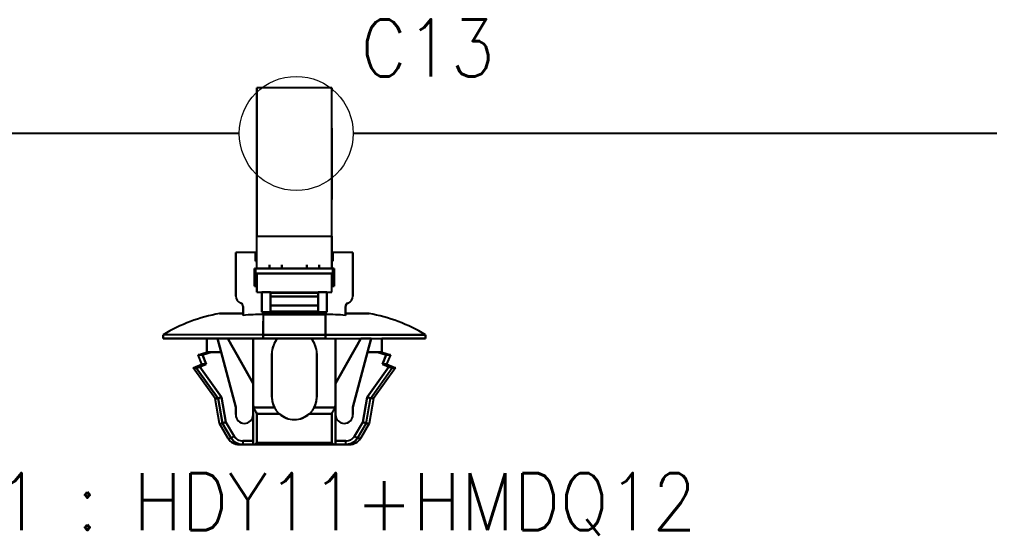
# Model space of a CAD drawing. Header units: inches. Extents: x 47316 to 59086, y 3141 to 11743.
# Drawn here: x 52059.79 to 52102.34, y 6256.4 to 6279.03 of the extents above; entities that cross this region are included whole.
import ezdxf

# ---------------------------------------------------------------- set-up
doc = ezdxf.new("R2010")
doc.units = ezdxf.units.IN
doc.header["$MEASUREMENT"] = 0
doc.styles.get("Standard").update_dxf_attribs({"font": ''})
doc.styles.get('Standard').set_extended_font_data('SimSun')
doc.linetypes.add('_VH_OTCON', pattern='A,0.0001,[7,VeSys.shx,S=0.1,R=0,X=0,Y=0],-0.4,[7,VeSys.shx,S=0.1,R=0,X=0,Y=0],-0.4,["X",Standard,S=1,R=0,X=-0.5,Y=-0.5],-0.0001,[7,VeSys.shx,S=0.1,R=0,X=0,Y=0],-0.4', length=1.2002)

msp = doc.modelspace()

# ---------------------------------------------------------------- linework, layer by layer
at = {"color": 7, "ltscale": 0.378897}
msp.add_line((52070.205, 6276.023), (52070.205, 6269.523), dxfattribs=at)
at = {"color": 7, "ltscale": 0.15}
for p, q in [((52073.489, 6276.023), (52070.205, 6276.023)), ((52070.205, 6269.523), (52073.489, 6269.523)), ((52070.205, 6269.523), (52073.489, 6269.523)), ((52073.489, 6267.887), (52070.205, 6267.887)), ((52070.205, 6267.887), (52073.489, 6267.887)), ((52070.205, 6267.066), (52073.489, 6267.066)), ((52070.205, 6267.066), (52073.489, 6267.066)), ((52073.489, 6260.471), (52070.205, 6260.471)), ((52070.205, 6260.471), (52073.489, 6260.471))]:
    msp.add_line(p, q, dxfattribs=at)
at = {"color": 7, "ltscale": 0.215019}
msp.add_line((52070.205, 6271.556), (52070.205, 6276.023), dxfattribs=at)
at = {"color": 7, "ltscale": 0.315749}
msp.add_line((52070.205, 6276.023), (52070.205, 6270.085), dxfattribs=at)
at = {"color": 7, "ltscale": 0.378905}
msp.add_line((52070.205, 6269.523), (52070.205, 6276.023), dxfattribs=at)
at = {"color": 7, "ltscale": 0.315758}
msp.add_line((52070.205, 6276.023), (52070.205, 6270.085), dxfattribs=at)
at = {"color": 7, "ltscale": 0.378893}
msp.add_line((52073.489, 6269.523), (52073.489, 6276.023), dxfattribs=at)
at = {"color": 7, "ltscale": 0.0272}
msp.add_line((52073.489, 6275.876), (52073.489, 6276.023), dxfattribs=at)
at = {"color": 7, "ltscale": 0.37888}
msp.add_line((52073.489, 6269.523), (52073.489, 6276.023), dxfattribs=at)
at = {"color": 7, "ltscale": 0.027199}
msp.add_line((52073.489, 6276.023), (52073.489, 6275.876), dxfattribs=at)
at = {"color": 7, "ltscale": 0.179182}
msp.add_line((52070.205, 6271.779), (52070.205, 6275.702), dxfattribs=at)
at = {"color": 7, "ltscale": 0.142589}
msp.add_line((52073.489, 6274.257), (52073.489, 6271.135), dxfattribs=at)
at = {"color": 7, "ltscale": 0.142593}
msp.add_line((52073.489, 6271.134), (52073.489, 6274.256), dxfattribs=at)
at = {"color": 0, "linetype": '_VH_OTCON', "ltscale": 5}
for p, q in [((52069.429, 6274.029), (52042.886, 6274.029)), ((52185.429, 6274.029), (52074.429, 6274.029))]:
    msp.add_line(p, q, dxfattribs=at)
at = {"color": 7, "ltscale": 0.026669}
for p, q in [((52070.205, 6271.779), (52070.205, 6271.195)), ((52070.205, 6271.195), (52070.205, 6271.779)), ((52070.205, 6271.556), (52070.205, 6270.973))]:
    msp.add_line(p, q, dxfattribs=at)
at = {"color": 7, "ltscale": 0.108633}
msp.add_line((52070.205, 6268.817), (52070.205, 6271.195), dxfattribs=at)
at = {"color": 7, "ltscale": 0.076392}
msp.add_line((52070.205, 6269.523), (52070.205, 6271.195), dxfattribs=at)
at = {"color": 7, "ltscale": 0.098454}
msp.add_line((52070.205, 6268.817), (52070.205, 6270.973), dxfattribs=at)
at = {"color": 7, "ltscale": 0.057913}
msp.add_line((52070.205, 6268.817), (52070.205, 6270.085), dxfattribs=at)
at = {"color": 7, "ltscale": 0.0644}
for p, q in [((52070.205, 6268.114), (52070.205, 6269.523)), ((52070.205, 6268.114), (52070.205, 6269.523)), ((52073.489, 6269.523), (52073.489, 6268.114)), ((52073.489, 6268.114), (52073.489, 6269.523))]:
    msp.add_line(p, q, dxfattribs=at)
at = {"color": 7, "ltscale": 0.025}
for p, q in [((52069.275, 6268.27), (52069.275, 6268.817)), ((52071.3, 6268.114), (52070.752, 6268.114)), ((52071.3, 6268.114), (52070.752, 6268.114)), ((52071.3, 6268.106), (52070.752, 6268.106)), ((52072.941, 6268.114), (52072.394, 6268.114)), ((52072.941, 6268.114), (52072.394, 6268.114))]:
    msp.add_line(p, q, dxfattribs=at)
at = {"color": 7, "ltscale": 0.039999}
for p, q in [((52070.15, 6268.817), (52069.275, 6268.817)), ((52070.15, 6268.817), (52069.275, 6268.817)), ((52074.419, 6268.817), (52073.543, 6268.817)), ((52074.419, 6268.817), (52073.543, 6268.817))]:
    msp.add_line(p, q, dxfattribs=at)
at = {"color": 7, "ltscale": 0.022501}
for p, q in [((52069.275, 6268.817), (52069.275, 6268.325)), ((52069.275, 6268.817), (52069.275, 6268.325)), ((52074.419, 6268.817), (52074.419, 6268.325)), ((52074.419, 6268.325), (52074.419, 6268.817))]:
    msp.add_line(p, q, dxfattribs=at)
at = {"color": 7, "ltscale": 0.0175}
for p, q in [((52070.15, 6268.817), (52070.15, 6268.434)), ((52070.15, 6268.817), (52070.15, 6268.434)), ((52070.15, 6268.434), (52070.15, 6268.817)), ((52073.543, 6268.817), (52073.543, 6268.434)), ((52073.543, 6268.434), (52073.543, 6268.817))]:
    msp.add_line(p, q, dxfattribs=at)
at = {"color": 7, "ltscale": 0.002499}
for p, q in [((52070.205, 6268.817), (52070.15, 6268.817)), ((52073.543, 6268.817), (52073.489, 6268.817)), ((52070.15, 6268.434), (52070.205, 6268.434)), ((52070.205, 6268.434), (52070.15, 6268.434)), ((52073.489, 6268.434), (52073.543, 6268.434)), ((52073.543, 6268.434), (52073.489, 6268.434)), ((52070.096, 6268.106), (52070.15, 6268.106)), ((52070.096, 6268.106), (52070.15, 6268.106)), ((52073.598, 6268.106), (52073.543, 6268.106)), ((52073.543, 6268.106), (52073.598, 6268.106)), ((52073.543, 6268.106), (52073.598, 6268.106)), ((52070.15, 6267.394), (52070.205, 6267.394)), ((52070.205, 6267.394), (52070.15, 6267.394)), ((52070.15, 6267.394), (52070.205, 6267.394)), ((52073.489, 6267.394), (52073.543, 6267.394)), ((52073.543, 6267.394), (52073.489, 6267.394)), ((52073.489, 6267.394), (52073.543, 6267.394))]:
    msp.add_line(p, q, dxfattribs=at)
at = {"color": 7, "ltscale": 2.6e-05}
for p, q in [((52070.15, 6268.817), (52070.15, 6268.817)), ((52073.543, 6268.817), (52073.543, 6268.817))]:
    msp.add_line(p, q, dxfattribs=at)
at = {"color": 7, "ltscale": 0.064999}
for p, q in [((52069.275, 6268.325), (52069.275, 6266.902)), ((52069.275, 6268.325), (52069.275, 6266.902)), ((52074.419, 6268.325), (52074.419, 6266.902)), ((52074.419, 6266.902), (52074.419, 6268.325))]:
    msp.add_line(p, q, dxfattribs=at)
at = {"color": 7, "ltscale": 0.0625}
msp.add_line((52069.275, 6266.902), (52069.275, 6268.27), dxfattribs=at)
at = {"color": 7, "ltscale": 0.000629}
msp.add_line((52070.109, 6268.106), (52070.096, 6268.106), dxfattribs=at)
at = {"color": 7, "ltscale": 0.035001}
for p, q in [((52070.096, 6268.106), (52070.096, 6267.34)), ((52070.096, 6267.34), (52070.096, 6268.106)), ((52073.598, 6267.34), (52073.598, 6268.106)), ((52073.598, 6267.34), (52073.598, 6268.106)), ((52073.598, 6268.106), (52073.598, 6267.34)), ((52070.479, 6265.041), (52070.479, 6265.807)), ((52070.479, 6265.041), (52070.479, 6265.807))]:
    msp.add_line(p, q, dxfattribs=at)
at = {"color": 7, "ltscale": 0.154999}
for p, q in [((52070.15, 6268.106), (52073.543, 6268.106)), ((52073.543, 6268.106), (52070.15, 6268.106))]:
    msp.add_line(p, q, dxfattribs=at)
at = {"color": 7, "ltscale": 0.032501}
for p, q in [((52070.15, 6268.106), (52070.15, 6267.394)), ((52070.15, 6268.106), (52070.15, 6267.394)), ((52073.543, 6268.106), (52073.543, 6267.394)), ((52073.543, 6267.394), (52073.543, 6268.106))]:
    msp.add_line(p, q, dxfattribs=at)
at = {"color": 7, "ltscale": 0.021939}
msp.add_line((52070.15, 6268.106), (52070.15, 6267.625), dxfattribs=at)
at = {"color": 7, "ltscale": 0.0375}
for p, q in [((52070.205, 6267.887), (52070.205, 6267.066)), ((52070.205, 6267.066), (52070.205, 6267.887)), ((52073.489, 6267.066), (52073.489, 6267.887)), ((52073.489, 6267.066), (52073.489, 6267.887))]:
    msp.add_line(p, q, dxfattribs=at)
at = {"color": 7, "ltscale": 0.0075}
for p, q in [((52070.752, 6268.106), (52070.752, 6268.27)), ((52070.752, 6268.27), (52070.752, 6268.106)), ((52071.3, 6268.27), (52071.3, 6268.106)), ((52071.3, 6268.106), (52071.3, 6268.27)), ((52072.394, 6268.106), (52072.394, 6268.27)), ((52072.394, 6268.27), (52072.394, 6268.106)), ((52072.941, 6268.27), (52072.941, 6268.106)), ((52072.941, 6268.106), (52072.941, 6268.27)), ((52066.1, 6265.205), (52066.1, 6265.041)), ((52066.1, 6265.041), (52066.1, 6265.205)), ((52070.479, 6265.205), (52070.479, 6265.041)), ((52070.479, 6265.041), (52070.479, 6265.205)), ((52073.215, 6265.041), (52073.215, 6265.205)), ((52073.215, 6265.205), (52073.215, 6265.041)), ((52077.593, 6265.205), (52077.593, 6265.041)), ((52077.593, 6265.041), (52077.593, 6265.205)), ((52069.582, 6260.553), (52069.582, 6260.389)), ((52069.582, 6260.553), (52069.582, 6260.389)), ((52070.041, 6260.389), (52070.041, 6260.553)), ((52074.111, 6260.389), (52074.111, 6260.553)), ((52074.111, 6260.389), (52074.111, 6260.553))]:
    msp.add_line(p, q, dxfattribs=at)
at = {"color": 7, "ltscale": 0.000322}
msp.add_line((52071.3, 6268.106), (52071.3, 6268.113), dxfattribs=at)
at = {"color": 7, "ltscale": 0.023056}
msp.add_line((52072.899, 6268.106), (52072.394, 6268.106), dxfattribs=at)
at = {"color": 7, "ltscale": 0.000368}
msp.add_line((52072.941, 6268.114), (52072.941, 6268.106), dxfattribs=at)
at = {"color": 7, "ltscale": 0.010562}
msp.add_line((52070.15, 6267.394), (52070.15, 6267.625), dxfattribs=at)
at = {"color": 7, "ltscale": 0.004999}
for p, q in [((52070.096, 6267.34), (52070.205, 6267.34)), ((52070.205, 6267.34), (52070.096, 6267.34)), ((52073.489, 6267.34), (52073.598, 6267.34)), ((52073.598, 6267.34), (52073.489, 6267.34))]:
    msp.add_line(p, q, dxfattribs=at)
at = {"color": 7, "ltscale": 0.002502}
msp.add_line((52070.205, 6267.34), (52070.205, 6267.394), dxfattribs=at)
at = {"color": 7, "ltscale": 0.040002}
for p, q in [((52070.424, 6267.066), (52070.424, 6266.19)), ((52070.424, 6266.19), (52070.424, 6267.066)), ((52073.27, 6266.19), (52073.27, 6267.066)), ((52073.27, 6266.19), (52073.27, 6267.066)), ((52073.27, 6267.066), (52073.27, 6266.19))]:
    msp.add_line(p, q, dxfattribs=at)
at = {"color": 7, "ltscale": 0.017502}
for p, q in [((52070.807, 6267.066), (52070.424, 6267.066)), ((52073.27, 6267.066), (52072.887, 6267.066))]:
    msp.add_line(p, q, dxfattribs=at)
at = {"color": 7, "ltscale": 0.00087}
for p, q in [((52070.807, 6267.047), (52070.807, 6267.066)), ((52070.807, 6267.066), (52070.807, 6267.047)), ((52072.887, 6267.047), (52072.887, 6267.066)), ((52072.887, 6267.066), (52072.887, 6267.047))]:
    msp.add_line(p, q, dxfattribs=at)
at = {"color": 7, "ltscale": 0.023952}
msp.add_line((52070.807, 6266.542), (52070.807, 6267.066), dxfattribs=at)
at = {"color": 7, "ltscale": 0.007443}
for p, q in [((52070.807, 6266.884), (52070.807, 6267.047)), ((52070.807, 6267.047), (52070.807, 6266.884)), ((52072.887, 6266.884), (52072.887, 6267.047)), ((52072.887, 6267.047), (52072.887, 6266.884))]:
    msp.add_line(p, q, dxfattribs=at)
at = {"color": 7, "ltscale": 0.095001}
for p, q in [((52070.807, 6267.047), (52072.887, 6267.047)), ((52072.887, 6267.047), (52070.807, 6267.047)), ((52070.807, 6266.884), (52072.887, 6266.884)), ((52072.887, 6266.884), (52070.807, 6266.884)), ((52072.887, 6266.493), (52070.807, 6266.493)), ((52070.807, 6266.493), (52072.887, 6266.493)), ((52072.887, 6266.222), (52070.807, 6266.222))]:
    msp.add_line(p, q, dxfattribs=at)
at = {"color": 7, "ltscale": 0.017839}
for p, q in [((52070.807, 6266.493), (52070.807, 6266.884)), ((52070.807, 6266.884), (52070.807, 6266.493)), ((52072.887, 6266.493), (52072.887, 6266.884)), ((52072.887, 6266.884), (52072.887, 6266.493))]:
    msp.add_line(p, q, dxfattribs=at)
at = {"color": 7, "ltscale": 0.013786}
msp.add_line((52069.603, 6266.135), (52069.603, 6266.437), dxfattribs=at)
at = {"color": 7, "ltscale": 0.017471}
for p, q in [((52069.603, 6266.055), (52069.603, 6266.437)), ((52074.091, 6266.055), (52074.091, 6266.437))]:
    msp.add_line(p, q, dxfattribs=at)
at = {"color": 7, "ltscale": 0.017476}
for p, q in [((52069.603, 6266.437), (52069.603, 6266.055)), ((52074.091, 6266.437), (52074.091, 6266.055))]:
    msp.add_line(p, q, dxfattribs=at)
at = {"color": 7, "ltscale": 0.129999}
for p, q in [((52070.424, 6266.19), (52073.27, 6266.19)), ((52073.27, 6266.19), (52070.424, 6266.19))]:
    msp.add_line(p, q, dxfattribs=at)
at = {"color": 7, "ltscale": 0.014789}
msp.add_line((52070.807, 6266.514), (52070.807, 6266.19), dxfattribs=at)
at = {"color": 7, "ltscale": 0.013841}
for p, q in [((52070.807, 6266.19), (52070.807, 6266.493)), ((52072.887, 6266.493), (52072.887, 6266.19))]:
    msp.add_line(p, q, dxfattribs=at)
at = {"color": 7, "ltscale": 0.012407}
for p, q in [((52070.807, 6266.222), (52070.807, 6266.493)), ((52072.887, 6266.222), (52072.887, 6266.493))]:
    msp.add_line(p, q, dxfattribs=at)
at = {"color": 7, "ltscale": 0.001447}
msp.add_line((52072.887, 6266.222), (52072.887, 6266.19), dxfattribs=at)
at = {"color": 7, "ltscale": 0.047501}
for p, q in [((52068.563, 6266.135), (52069.603, 6266.135)), ((52069.603, 6266.135), (52068.563, 6266.135)), ((52074.091, 6266.135), (52075.131, 6266.135)), ((52075.131, 6266.135), (52074.091, 6266.135))]:
    msp.add_line(p, q, dxfattribs=at)
at = {"color": 7, "ltscale": 0.00369}
for p, q in [((52069.603, 6266.055), (52069.603, 6266.135)), ((52074.091, 6266.135), (52074.091, 6266.055))]:
    msp.add_line(p, q, dxfattribs=at)
at = {"color": 7, "ltscale": 0.040567}
for p, q in [((52070.479, 6266.093), (52070.479, 6265.205)), ((52073.215, 6266.093), (52073.215, 6265.205))]:
    msp.add_line(p, q, dxfattribs=at)
at = {"color": 7, "ltscale": 0.125}
for p, q in [((52073.215, 6266.093), (52070.479, 6266.093)), ((52070.479, 6266.093), (52073.215, 6266.093)), ((52073.215, 6265.205), (52070.479, 6265.205)), ((52070.479, 6265.205), (52073.215, 6265.205)), ((52073.215, 6265.041), (52070.479, 6265.041)), ((52070.479, 6265.041), (52073.215, 6265.041))]:
    msp.add_line(p, q, dxfattribs=at)
at = {"color": 7, "ltscale": 0.040569}
for p, q in [((52070.479, 6266.093), (52070.479, 6265.205)), ((52073.215, 6265.205), (52073.215, 6266.093))]:
    msp.add_line(p, q, dxfattribs=at)
at = {"color": 7, "ltscale": 0.02751}
msp.add_line((52073.215, 6265.205), (52073.215, 6265.807), dxfattribs=at)
msp.add_line((52073.215, 6265.205), (52073.215, 6265.807), dxfattribs=at)
at = {"color": 7, "ltscale": 0.2}
for p, q in [((52070.479, 6265.205), (52066.1, 6265.205)), ((52070.479, 6265.205), (52066.1, 6265.205)), ((52070.479, 6265.041), (52066.1, 6265.041)), ((52066.1, 6265.041), (52070.479, 6265.041)), ((52077.593, 6265.205), (52073.215, 6265.205)), ((52073.215, 6265.205), (52077.593, 6265.205)), ((52073.215, 6265.041), (52077.593, 6265.041)), ((52073.215, 6265.041), (52077.593, 6265.041))]:
    msp.add_line(p, q, dxfattribs=at)
at = {"color": 7, "ltscale": 0.087396}
for p, q in [((52066.1, 6265.041), (52068.014, 6265.041)), ((52077.593, 6265.041), (52075.68, 6265.041)), ((52077.593, 6265.041), (52075.68, 6265.041))]:
    msp.add_line(p, q, dxfattribs=at)
at = {"color": 7, "ltscale": 0.0875}
for p, q in [((52068.016, 6265.041), (52066.1, 6265.041)), ((52070.862, 6262.469), (52070.862, 6264.384)), ((52070.862, 6264.384), (52070.862, 6262.469)), ((52072.832, 6264.384), (52072.832, 6262.469)), ((52072.832, 6262.469), (52072.832, 6264.384)), ((52072.832, 6262.469), (52072.832, 6264.384))]:
    msp.add_line(p, q, dxfattribs=at)
at = {"color": 7, "ltscale": 0.027499}
for p, q in [((52068.016, 6264.439), (52068.016, 6265.041)), ((52068.016, 6265.041), (52068.016, 6264.439)), ((52075.678, 6264.439), (52075.678, 6265.041)), ((52075.678, 6265.041), (52075.678, 6264.439))]:
    msp.add_line(p, q, dxfattribs=at)
at = {"color": 7, "ltscale": 0.028456}
for p, q in [((52068.634, 6264.439), (52068.473, 6265.041)), ((52068.473, 6265.041), (52068.634, 6264.439)), ((52075.06, 6264.439), (52075.22, 6265.041)), ((52075.22, 6265.041), (52075.06, 6264.439))]:
    msp.add_line(p, q, dxfattribs=at)
at = {"color": 7, "ltscale": 0.020602}
for p, q in [((52068.473, 6265.041), (52068.924, 6265.041)), ((52075.22, 6265.041), (52074.769, 6265.041)), ((52075.22, 6265.041), (52074.769, 6265.041))]:
    msp.add_line(p, q, dxfattribs=at)
at = {"color": 7, "ltscale": 0.020749}
msp.add_line((52068.928, 6265.041), (52068.473, 6265.041), dxfattribs=at)
at = {"color": 7, "ltscale": 0.015289}
msp.add_line((52069.092, 6264.751), (52068.927, 6265.042), dxfattribs=at)
at = {"color": 7, "ltscale": 0.015242}
for p, q in [((52068.928, 6265.041), (52069.092, 6264.751)), ((52074.602, 6264.751), (52074.766, 6265.041))]:
    msp.add_line(p, q, dxfattribs=at)
at = {"color": 7, "ltscale": 0.089999}
for p, q in [((52070.041, 6265.041), (52070.041, 6263.071)), ((52070.041, 6263.071), (52070.041, 6265.041)), ((52073.653, 6263.071), (52073.653, 6265.041)), ((52073.653, 6265.041), (52073.653, 6263.071))]:
    msp.add_line(p, q, dxfattribs=at)
at = {"color": 7, "ltscale": 0.015215}
msp.add_line((52074.766, 6265.041), (52074.602, 6264.751), dxfattribs=at)
at = {"color": 7, "ltscale": 0.02697}
msp.add_line((52069.382, 6264.236), (52069.092, 6264.751), dxfattribs=at)
at = {"color": 7, "ltscale": 0.026985}
for p, q in [((52069.092, 6264.751), (52069.382, 6264.236)), ((52074.311, 6264.236), (52074.602, 6264.751))]:
    msp.add_line(p, q, dxfattribs=at)
at = {"color": 7, "ltscale": 0.02701}
msp.add_line((52074.602, 6264.751), (52074.311, 6264.236), dxfattribs=at)
at = {"color": 7, "ltscale": 0.018183}
msp.add_line((52067.633, 6264.329), (52068.016, 6264.439), dxfattribs=at)
at = {"color": 7, "ltscale": 0.008429}
for p, q in [((52067.817, 6264.329), (52067.633, 6264.329)), ((52075.712, 6263.919), (52075.896, 6263.919))]:
    msp.add_line(p, q, dxfattribs=at)
at = {"color": 7, "ltscale": 0.020195}
for p, q in [((52067.797, 6263.919), (52067.633, 6264.329)), ((52067.817, 6264.329), (52067.982, 6263.919)), ((52067.982, 6263.919), (52067.817, 6264.329)), ((52075.876, 6264.329), (52075.712, 6263.919)), ((52075.712, 6263.919), (52075.876, 6264.329)), ((52076.061, 6264.329), (52075.896, 6263.919))]:
    msp.add_line(p, q, dxfattribs=at)
at = {"color": 7, "ltscale": 0.008438}
msp.add_line((52067.633, 6264.329), (52067.818, 6264.329), dxfattribs=at)
at = {"color": 7, "ltscale": 0.002185}
msp.add_line((52067.724, 6264.329), (52067.676, 6264.329), dxfattribs=at)
at = {"color": 7, "ltscale": 0.018199}
for p, q in [((52068.201, 6264.439), (52067.817, 6264.329)), ((52067.817, 6264.329), (52068.201, 6264.439)), ((52075.493, 6264.439), (52075.876, 6264.329)), ((52075.876, 6264.329), (52075.493, 6264.439))]:
    msp.add_line(p, q, dxfattribs=at)
at = {"color": 7, "ltscale": 0.000342}
for p, q in [((52068.023, 6264.439), (52068.016, 6264.439)), ((52075.678, 6264.439), (52075.67, 6264.439))]:
    msp.add_line(p, q, dxfattribs=at)
at = {"color": 7, "ltscale": 0.006641}
msp.add_line((52068.016, 6264.439), (52068.161, 6264.439), dxfattribs=at)
at = {"color": 7, "ltscale": 0.002142}
msp.add_line((52068.063, 6264.439), (52068.016, 6264.439), dxfattribs=at)
at = {"color": 7, "ltscale": 0.00033}
for p, q in [((52068.016, 6264.439), (52068.023, 6264.439)), ((52075.671, 6264.439), (52075.678, 6264.439)), ((52075.896, 6263.919), (52075.889, 6263.919))]:
    msp.add_line(p, q, dxfattribs=at)
at = {"color": 7, "ltscale": 0.002136}
msp.add_line((52068.016, 6264.439), (52068.063, 6264.439), dxfattribs=at)
at = {"color": 7, "ltscale": 0.001825}
msp.add_line((52068.023, 6264.439), (52068.063, 6264.439), dxfattribs=at)
at = {"color": 7, "ltscale": 0.003674}
for p, q in [((52068.104, 6264.439), (52068.023, 6264.439)), ((52075.67, 6264.439), (52075.59, 6264.439))]:
    msp.add_line(p, q, dxfattribs=at)
at = {"color": 7, "ltscale": 0.006299}
msp.add_line((52068.201, 6264.439), (52068.063, 6264.439), dxfattribs=at)
at = {"color": 7, "ltscale": 0.006305}
msp.add_line((52068.063, 6264.439), (52068.201, 6264.439), dxfattribs=at)
at = {"color": 7, "ltscale": 0.00329}
msp.add_line((52068.176, 6264.439), (52068.104, 6264.439), dxfattribs=at)
at = {"color": 7, "ltscale": 0.019785}
for p, q in [((52068.634, 6264.439), (52068.201, 6264.439)), ((52068.201, 6264.439), (52068.634, 6264.439)), ((52075.06, 6264.439), (52075.493, 6264.439)), ((52075.493, 6264.439), (52075.06, 6264.439))]:
    msp.add_line(p, q, dxfattribs=at)
at = {"color": 7, "ltscale": 0.11383}
for p, q in [((52069.275, 6262.031), (52068.634, 6264.439)), ((52068.634, 6264.439), (52069.275, 6262.031)), ((52074.419, 6262.031), (52075.06, 6264.439)), ((52075.06, 6264.439), (52074.419, 6262.031))]:
    msp.add_line(p, q, dxfattribs=at)
at = {"color": 7, "ltscale": 0.065039}
msp.add_line((52070.041, 6263.071), (52069.341, 6264.31), dxfattribs=at)
at = {"color": 7, "ltscale": 0.06116}
msp.add_line((52070.041, 6263.071), (52069.382, 6264.236), dxfattribs=at)
at = {"color": 7, "ltscale": 0.061156}
for p, q in [((52069.382, 6264.236), (52070.041, 6263.071)), ((52073.653, 6263.071), (52074.311, 6264.236))]:
    msp.add_line(p, q, dxfattribs=at)
at = {"color": 7, "ltscale": 0.040697}
msp.add_line((52070.041, 6263.274), (52070.041, 6264.165), dxfattribs=at)
at = {"color": 7, "ltscale": 0.040701}
msp.add_line((52070.041, 6264.165), (52070.041, 6263.274), dxfattribs=at)
at = {"color": 7, "ltscale": 0.064963}
msp.add_line((52074.352, 6264.309), (52073.653, 6263.071), dxfattribs=at)
at = {"color": 7, "ltscale": 0.061161}
msp.add_line((52074.311, 6264.236), (52073.653, 6263.071), dxfattribs=at)
at = {"color": 7, "ltscale": 0.008441}
for p, q in [((52075.678, 6264.439), (52075.493, 6264.439)), ((52075.493, 6264.439), (52075.678, 6264.439)), ((52075.897, 6263.919), (52075.712, 6263.919))]:
    msp.add_line(p, q, dxfattribs=at)
at = {"color": 7, "ltscale": 0.008432}
msp.add_line((52075.493, 6264.439), (52075.678, 6264.439), dxfattribs=at)
at = {"color": 7, "ltscale": 0.00434}
msp.add_line((52075.59, 6264.439), (52075.495, 6264.439), dxfattribs=at)
at = {"color": 7, "ltscale": 0.002209}
msp.add_line((52075.622, 6264.439), (52075.671, 6264.439), dxfattribs=at)
at = {"color": 7, "ltscale": 0.000286}
for p, q in [((52075.676, 6264.437), (52075.67, 6264.439)), ((52075.67, 6264.439), (52075.676, 6264.437))]:
    msp.add_line(p, q, dxfattribs=at)
at = {"color": 7, "ltscale": 0.018174}
msp.add_line((52075.678, 6264.439), (52076.06, 6264.329), dxfattribs=at)
at = {"color": 7, "ltscale": 0.004681}
for p, q in [((52075.979, 6264.329), (52075.876, 6264.329)), ((52075.876, 6264.329), (52075.979, 6264.329))]:
    msp.add_line(p, q, dxfattribs=at)
at = {"color": 7, "ltscale": 0.002823}
msp.add_line((52076.04, 6264.329), (52075.979, 6264.329), dxfattribs=at)
at = {"color": 7, "ltscale": 0.00282}
for p, q in [((52075.979, 6264.329), (52076.04, 6264.329)), ((52067.817, 6263.919), (52067.879, 6263.919))]:
    msp.add_line(p, q, dxfattribs=at)
at = {"color": 7, "ltscale": 0.000925}
msp.add_line((52076.061, 6264.329), (52076.04, 6264.329), dxfattribs=at)
at = {"color": 7, "ltscale": 0.000912}
for p, q in [((52076.04, 6264.329), (52076.06, 6264.329)), ((52067.797, 6263.919), (52067.817, 6263.919))]:
    msp.add_line(p, q, dxfattribs=at)
at = {"color": 7, "ltscale": 0.019}
msp.add_line((52067.414, 6263.755), (52067.797, 6263.919), dxfattribs=at)
at = {"color": 7, "ltscale": 4.3e-05}
msp.add_line((52067.414, 6263.755), (52067.415, 6263.755), dxfattribs=at)
at = {"color": 7, "ltscale": 0.075271}
for p, q in [((52068.372, 6262.414), (52067.414, 6263.755)), ((52067.549, 6263.755), (52068.507, 6262.414)), ((52068.507, 6262.414), (52067.549, 6263.755)), ((52075.187, 6262.414), (52076.145, 6263.755)), ((52076.28, 6263.755), (52075.322, 6262.414))]:
    msp.add_line(p, q, dxfattribs=at)
at = {"color": 7, "ltscale": 4.9e-05}
msp.add_line((52067.414, 6263.755), (52067.415, 6263.755), dxfattribs=at)
at = {"color": 7, "ltscale": 0.000903}
msp.add_line((52067.415, 6263.755), (52067.435, 6263.755), dxfattribs=at)
at = {"color": 7, "ltscale": 0.000916}
msp.add_line((52067.415, 6263.755), (52067.435, 6263.755), dxfattribs=at)
at = {"color": 7, "ltscale": 0.005222}
msp.add_line((52067.435, 6263.755), (52067.549, 6263.755), dxfattribs=at)
at = {"color": 7, "ltscale": 0.005249}
msp.add_line((52067.435, 6263.755), (52067.55, 6263.755), dxfattribs=at)
at = {"color": 7, "ltscale": 0.013619}
for p, q in [((52067.982, 6263.919), (52067.708, 6263.802)), ((52067.708, 6263.802), (52067.982, 6263.919)), ((52075.712, 6263.919), (52075.986, 6263.802)), ((52075.986, 6263.802), (52075.712, 6263.919))]:
    msp.add_line(p, q, dxfattribs=at)
at = {"color": 7, "ltscale": 0.074459}
for p, q in [((52067.708, 6263.802), (52068.655, 6262.475)), ((52068.655, 6262.475), (52067.708, 6263.802)), ((52075.986, 6263.802), (52075.038, 6262.475)), ((52075.038, 6262.475), (52075.986, 6263.802))]:
    msp.add_line(p, q, dxfattribs=at)
at = {"color": 7, "ltscale": 0.0009}
msp.add_line((52067.816, 6263.919), (52067.797, 6263.919), dxfattribs=at)
at = {"color": 7, "ltscale": 0.002856}
msp.add_line((52067.804, 6263.919), (52067.867, 6263.919), dxfattribs=at)
at = {"color": 7, "ltscale": 0.002869}
msp.add_line((52067.867, 6263.919), (52067.804, 6263.919), dxfattribs=at)
at = {"color": 7, "ltscale": 0.002832}
msp.add_line((52067.878, 6263.919), (52067.816, 6263.919), dxfattribs=at)
at = {"color": 7, "ltscale": 0.004715}
msp.add_line((52067.982, 6263.919), (52067.878, 6263.919), dxfattribs=at)
at = {"color": 7, "ltscale": 0.004687}
msp.add_line((52067.879, 6263.919), (52067.982, 6263.919), dxfattribs=at)
at = {"color": 7, "ltscale": 0.075264}
msp.add_line((52075.187, 6262.414), (52076.144, 6263.755), dxfattribs=at)
at = {"color": 7, "ltscale": 0.004291}
msp.add_line((52075.806, 6263.919), (52075.712, 6263.919), dxfattribs=at)
at = {"color": 7, "ltscale": 0.003809}
msp.add_line((52075.889, 6263.919), (52075.806, 6263.919), dxfattribs=at)
at = {"color": 7, "ltscale": 0.001593}
msp.add_line((52075.855, 6263.919), (52075.89, 6263.919), dxfattribs=at)
at = {"color": 7, "ltscale": 0.000327}
msp.add_line((52075.89, 6263.919), (52075.897, 6263.919), dxfattribs=at)
at = {"color": 7, "ltscale": 0.019025}
msp.add_line((52075.897, 6263.919), (52076.28, 6263.755), dxfattribs=at)
at = {"color": 7, "ltscale": 0.006177}
msp.add_line((52076.144, 6263.755), (52076.28, 6263.755), dxfattribs=at)
at = {"color": 7, "ltscale": 0.006165}
for p, q in [((52076.28, 6263.755), (52076.145, 6263.755)), ((52075.322, 6262.414), (52075.187, 6262.414)), ((52075.322, 6262.414), (52075.187, 6262.414))]:
    msp.add_line(p, q, dxfattribs=at)
at = {"color": 7, "ltscale": 0.039936}
for p, q in [((52070.041, 6263.071), (52070.041, 6262.196)), ((52070.041, 6262.196), (52070.041, 6263.071)), ((52073.653, 6262.196), (52073.653, 6263.071)), ((52073.653, 6263.071), (52073.653, 6262.196))]:
    msp.add_line(p, q, dxfattribs=at)
at = {"color": 7, "ltscale": 0.048712}
msp.add_line((52070.041, 6262.004), (52070.041, 6263.071), dxfattribs=at)
at = {"color": 7, "ltscale": 0.006168}
for p, q in [((52068.507, 6262.414), (52068.372, 6262.414)), ((52068.372, 6262.414), (52068.507, 6262.414))]:
    msp.add_line(p, q, dxfattribs=at)
at = {"color": 7, "ltscale": 0.05076}
for p, q in [((52068.563, 6261.319), (52068.372, 6262.414)), ((52075.322, 6262.414), (52075.13, 6261.319))]:
    msp.add_line(p, q, dxfattribs=at)
at = {"color": 7, "ltscale": 0.002621}
for p, q in [((52068.511, 6262.415), (52068.564, 6262.437)), ((52068.564, 6262.437), (52068.511, 6262.415)), ((52075.13, 6262.437), (52075.183, 6262.415)), ((52075.183, 6262.415), (52075.13, 6262.437))]:
    msp.add_line(p, q, dxfattribs=at)
at = {"color": 7, "ltscale": 0.050773}
for p, q in [((52068.511, 6262.415), (52068.702, 6261.32)), ((52068.702, 6261.32), (52068.511, 6262.415)), ((52074.991, 6261.32), (52075.183, 6262.415))]:
    msp.add_line(p, q, dxfattribs=at)
at = {"color": 7, "ltscale": 0.000205}
for p, q in [((52068.564, 6262.437), (52068.568, 6262.439)), ((52068.568, 6262.439), (52068.564, 6262.437)), ((52075.126, 6262.439), (52075.13, 6262.437)), ((52075.13, 6262.437), (52075.126, 6262.439))]:
    msp.add_line(p, q, dxfattribs=at)
at = {"color": 7, "ltscale": 0.004321}
for p, q in [((52068.568, 6262.439), (52068.655, 6262.475)), ((52068.655, 6262.475), (52068.568, 6262.439)), ((52075.038, 6262.475), (52075.126, 6262.439)), ((52075.126, 6262.439), (52075.038, 6262.475))]:
    msp.add_line(p, q, dxfattribs=at)
at = {"color": 7, "ltscale": 0.051095}
for p, q in [((52068.655, 6262.475), (52068.848, 6261.373)), ((52068.848, 6261.373), (52068.655, 6262.475)), ((52075.038, 6262.475), (52074.846, 6261.373)), ((52074.846, 6261.373), (52075.038, 6262.475))]:
    msp.add_line(p, q, dxfattribs=at)
at = {"color": 7, "ltscale": 0.050769}
msp.add_line((52074.991, 6261.32), (52075.186, 6262.414), dxfattribs=at)
at = {"color": 7, "ltscale": 0.014999}
for p, q in [((52069.275, 6261.702), (52069.275, 6262.031)), ((52069.275, 6262.031), (52069.275, 6261.702)), ((52074.419, 6261.702), (52074.419, 6262.031)), ((52074.419, 6261.702), (52074.419, 6262.031)), ((52074.419, 6262.031), (52074.419, 6261.702))]:
    msp.add_line(p, q, dxfattribs=at)
at = {"color": 7, "ltscale": 0.082565}
for p, q in [((52070.041, 6260.389), (52070.041, 6262.196)), ((52070.041, 6262.196), (52070.041, 6260.389)), ((52073.653, 6262.196), (52073.653, 6260.389)), ((52073.653, 6260.389), (52073.653, 6262.196))]:
    msp.add_line(p, q, dxfattribs=at)
at = {"color": 7, "ltscale": 0.008279}
msp.add_line((52070.041, 6261.823), (52070.041, 6262.004), dxfattribs=at)
at = {"color": 7, "ltscale": 0.041339}
for p, q in [((52070.069, 6262.013), (52070.974, 6262.013)), ((52070.974, 6262.013), (52070.069, 6262.013)), ((52072.72, 6262.013), (52073.625, 6262.013)), ((52073.625, 6262.013), (52072.72, 6262.013))]:
    msp.add_line(p, q, dxfattribs=at)
at = {"color": 7, "ltscale": 0.002634}
for p, q in [((52070.069, 6262.013), (52070.089, 6261.959)), ((52073.605, 6261.959), (52073.625, 6262.013))]:
    msp.add_line(p, q, dxfattribs=at)
at = {"color": 7, "ltscale": 0.002635}
for p, q in [((52070.089, 6261.959), (52070.069, 6262.013)), ((52073.625, 6262.013), (52073.605, 6261.959))]:
    msp.add_line(p, q, dxfattribs=at)
at = {"color": 7, "ltscale": 0.005516}
msp.add_line((52070.041, 6261.702), (52070.041, 6261.823), dxfattribs=at)
at = {"color": 7, "ltscale": 0.052501}
msp.add_line((52070.041, 6260.553), (52070.041, 6261.702), dxfattribs=at)
at = {"color": 7, "ltscale": 0.044711}
for p, q in [((52071.184, 6261.74), (52070.205, 6261.74)), ((52070.205, 6261.74), (52071.184, 6261.74)), ((52073.489, 6261.74), (52072.51, 6261.74)), ((52072.51, 6261.74), (52073.489, 6261.74))]:
    msp.add_line(p, q, dxfattribs=at)
at = {"color": 7, "ltscale": 0.057954}
for p, q in [((52070.205, 6261.74), (52070.205, 6260.471)), ((52070.205, 6260.471), (52070.205, 6261.74)), ((52073.489, 6260.471), (52073.489, 6261.74)), ((52073.489, 6261.74), (52073.489, 6260.471))]:
    msp.add_line(p, q, dxfattribs=at)
at = {"color": 7, "ltscale": 0.001863}
msp.add_line((52071.155, 6261.767), (52071.185, 6261.739), dxfattribs=at)
at = {"color": 7, "ltscale": 0.000505}
msp.add_line((52071.184, 6261.74), (52071.176, 6261.748), dxfattribs=at)
at = {"color": 7, "ltscale": 0.000598}
msp.add_line((52072.51, 6261.74), (52072.519, 6261.749), dxfattribs=at)
at = {"color": 7, "ltscale": 0.006223}
for p, q in [((52068.563, 6261.319), (52068.7, 6261.319)), ((52068.563, 6261.319), (52068.7, 6261.319)), ((52075.13, 6261.319), (52074.994, 6261.319))]:
    msp.add_line(p, q, dxfattribs=at)
at = {"color": 7, "ltscale": 0.034946}
for p, q in [((52068.951, 6260.66), (52068.563, 6261.319)), ((52075.13, 6261.319), (52074.742, 6260.66))]:
    msp.add_line(p, q, dxfattribs=at)
at = {"color": 7, "ltscale": 0.034208}
for p, q in [((52069.079, 6260.674), (52068.7, 6261.319)), ((52074.614, 6260.674), (52074.994, 6261.319))]:
    msp.add_line(p, q, dxfattribs=at)
at = {"color": 7, "ltscale": 0.000128}
for p, q in [((52068.702, 6261.319), (52068.7, 6261.319)), ((52074.994, 6261.319), (52074.991, 6261.319)), ((52074.991, 6261.319), (52074.994, 6261.319))]:
    msp.add_line(p, q, dxfattribs=at)
at = {"color": 7, "ltscale": 0.002806}
for p, q in [((52068.702, 6261.32), (52068.76, 6261.341)), ((52074.934, 6261.341), (52074.991, 6261.32))]:
    msp.add_line(p, q, dxfattribs=at)
at = {"color": 7, "ltscale": 0.00266}
for p, q in [((52068.757, 6261.34), (52068.702, 6261.32)), ((52074.991, 6261.32), (52074.936, 6261.34))]:
    msp.add_line(p, q, dxfattribs=at)
at = {"color": 7, "ltscale": 0.034163}
for p, q in [((52068.702, 6261.32), (52069.079, 6260.674)), ((52074.614, 6260.674), (52074.991, 6261.32))]:
    msp.add_line(p, q, dxfattribs=at)
at = {"color": 7, "ltscale": 0.004276}
for p, q in [((52068.76, 6261.341), (52068.848, 6261.373)), ((52068.848, 6261.373), (52068.76, 6261.341)), ((52074.933, 6261.341), (52074.846, 6261.373)), ((52074.846, 6261.373), (52074.934, 6261.341))]:
    msp.add_line(p, q, dxfattribs=at)
at = {"color": 7, "ltscale": 0.0329}
for p, q in [((52068.848, 6261.373), (52069.213, 6260.753)), ((52069.213, 6260.753), (52068.848, 6261.373)), ((52074.846, 6261.373), (52074.481, 6260.753)), ((52074.481, 6260.753), (52074.846, 6261.373))]:
    msp.add_line(p, q, dxfattribs=at)
at = {"color": 7, "ltscale": 0.006219}
msp.add_line((52074.994, 6261.319), (52075.13, 6261.319), dxfattribs=at)
at = {"color": 7, "ltscale": 0.005864}
msp.add_line((52068.952, 6260.659), (52069.079, 6260.674), dxfattribs=at)
at = {"color": 7, "ltscale": 0.005865}
for p, q in [((52068.952, 6260.659), (52069.079, 6260.674)), ((52074.614, 6260.674), (52074.742, 6260.659))]:
    msp.add_line(p, q, dxfattribs=at)
at = {"color": 7, "ltscale": 0.007092}
for p, q in [((52069.213, 6260.753), (52069.079, 6260.674)), ((52069.079, 6260.674), (52069.213, 6260.753)), ((52074.614, 6260.674), (52074.481, 6260.753)), ((52074.481, 6260.753), (52074.614, 6260.674))]:
    msp.add_line(p, q, dxfattribs=at)
at = {"color": 7, "ltscale": 0.00587}
msp.add_line((52074.742, 6260.659), (52074.614, 6260.674), dxfattribs=at)
at = {"color": 7, "ltscale": 0.015717}
msp.add_line((52069.424, 6260.389), (52069.768, 6260.389), dxfattribs=at)
at = {"color": 7, "ltscale": 0.015729}
msp.add_line((52069.768, 6260.389), (52069.424, 6260.389), dxfattribs=at)
at = {"color": 7, "ltscale": 0.020941}
for p, q in [((52069.582, 6260.553), (52070.041, 6260.553)), ((52070.041, 6260.553), (52069.582, 6260.553)), ((52070.041, 6260.389), (52069.582, 6260.389)), ((52069.582, 6260.389), (52070.041, 6260.389)), ((52074.111, 6260.553), (52073.653, 6260.553)), ((52073.653, 6260.553), (52074.111, 6260.553)), ((52074.111, 6260.389), (52073.653, 6260.389)), ((52073.653, 6260.389), (52074.111, 6260.389))]:
    msp.add_line(p, q, dxfattribs=at)
at = {"color": 7, "ltscale": 0.012512}
for p, q in [((52070.042, 6260.389), (52069.768, 6260.389)), ((52073.926, 6260.389), (52073.652, 6260.389))]:
    msp.add_line(p, q, dxfattribs=at)
at = {"color": 7, "ltscale": 0.000995}
for p, q in [((52070.063, 6260.389), (52070.041, 6260.389)), ((52070.041, 6260.389), (52070.063, 6260.389)), ((52073.653, 6260.389), (52073.631, 6260.389)), ((52073.631, 6260.389), (52073.653, 6260.389))]:
    msp.add_line(p, q, dxfattribs=at)
at = {"color": 7, "ltscale": 0.163214}
msp.add_line((52073.633, 6260.389), (52070.06, 6260.389), dxfattribs=at)
at = {"color": 7, "ltscale": 0.163013}
msp.add_line((52070.063, 6260.389), (52073.631, 6260.389), dxfattribs=at)
at = {"color": 7, "ltscale": 0.000399}
msp.add_line((52073.625, 6260.39), (52073.633, 6260.389), dxfattribs=at)
at = {"color": 7, "ltscale": 0.012915}
msp.add_line((52074.208, 6260.389), (52073.926, 6260.389), dxfattribs=at)
at = {"color": 7, "ltscale": 0.006183}
msp.add_line((52074.247, 6260.389), (52074.111, 6260.389), dxfattribs=at)
at = {"color": 7, "ltscale": 0.007248}
msp.add_line((52074.111, 6260.389), (52074.27, 6260.389), dxfattribs=at)
at = {"color": 7, "ltscale": 0.004422}
msp.add_line((52074.112, 6260.389), (52074.208, 6260.389), dxfattribs=at)
at = {"color": 7, "ltscale": 0.001605}
msp.add_line((52074.226, 6260.389), (52074.261, 6260.389), dxfattribs=at)
at = {"color": 7}
for points in [[(52071.491, 6261.55), (52071.38, 6261.601), (52071.184, 6261.74)], [(52072.51, 6261.74), (52072.314, 6261.601), (52072.202, 6261.55)], [(52069.582, 6260.389), (52069.432, 6260.409), (52069.292, 6260.466), (52069.171, 6260.556), (52069.079, 6260.674)], [(52069.582, 6260.389), (52069.434, 6260.408), (52069.295, 6260.463), (52069.196, 6260.532), (52069.079, 6260.674)], [(52074.614, 6260.674), (52074.522, 6260.555), (52074.401, 6260.465), (52074.261, 6260.409), (52074.111, 6260.389)], [(52074.614, 6260.674), (52074.541, 6260.574), (52074.448, 6260.494), (52074.315, 6260.425), (52074.111, 6260.389)]]:
    msp.add_lwpolyline(points, dxfattribs=at)
at = {"color": 0, "linetype": 'Continuous', "lineweight": 15}
msp.add_circle((52071.929, 6274.029), 2.5, dxfattribs=at)
at = {"color": 7}
for centre, radius, start, end in [((52069.603, 6266.902), 0.328, 179.9994, 250.5293), ((52069.603, 6266.902), 0.328, 180, 250.5288), ((52069.603, 6266.902), 0.328, 179.9994, 250.5294), ((52069.438, 6266.436), 0.166, 57.0425, 70.4553), ((52069.439, 6266.437), 0.164, 0.0195, 70.5097), ((52069.437, 6266.436), 0.166, 0.3156, 70.2132), ((52074.256, 6266.436), 0.166, 109.7868, 179.6844), ((52074.255, 6266.437), 0.164, 109.4907, 179.9809), ((52074.255, 6266.437), 0.165, 109.5431, 137.7308), ((52074.091, 6266.902), 0.328, 289.4712, 0), ((52074.091, 6266.902), 0.328, 289.4707, 0.0006), ((52069.81, 6259.11), 7.135, 100.0643, 121.3266), ((52070.452, 6256.536), 9.556, 92.4655, 95.0982), ((52070.662, 6253.514), 12.585, 92.8258, 94.8248), ((52070.527, 6253.252), 12.841, 90.2174, 92.1704), ((52070.478, 6256.043), 10.05, 89.9939, 92.4892), ((52070.527, 6253.252), 12.841, 90.2174, 92.1704), ((52073.216, 6256.044), 10.049, 87.5107, 90.0063), ((52073.166, 6253.252), 12.841, 87.8296, 89.7826), ((52073.241, 6256.535), 9.557, 84.902, 87.5344), ((52073.032, 6253.514), 12.585, 85.1752, 87.1742), ((52073.884, 6259.11), 7.135, 58.6734, 79.9357), ((52073.884, 6259.11), 7.135, 58.6734, 79.9357), ((52071.861, 6264.378), 1, 138.4852, 179.6729), ((52071.846, 6264.385), 0.984, 138.1813, 180.0244), ((52071.847, 6264.385), 0.985, 359.9744, 41.8082), ((52071.849, 6264.385), 0.983, 17.7035, 41.8454), ((52071.833, 6264.378), 1, 0.3271, 41.5148), ((52071.853, 6264.383), 0.991, 162.0866, 179.9516), ((52067.529, 6264.021), 0.267, 274.42, 288.4837), ((52067.528, 6264.019), 0.265, 274.518, 288.631), ((52067.366, 6264.596), 0.865, 286.6343, 293.2836), ((52067.38, 6264.557), 0.823, 286.458, 293.4523), ((52076.314, 6264.559), 0.825, 246.5546, 253.5173), ((52076.328, 6264.596), 0.865, 246.715, 253.359), ((52076.164, 6264.017), 0.264, 251.3817, 265.6108), ((52076.165, 6264.022), 0.268, 251.5222, 265.5584), ((52071.847, 6262.469), 0.985, 180.0004, 207.5793), ((52071.854, 6262.469), 0.992, 180.0488, 194.3908), ((52071.855, 6262.473), 0.993, 180.2495, 207.6029), ((52071.839, 6262.473), 0.993, 332.3971, 359.7505), ((52071.847, 6262.469), 0.985, 332.4207, 359.9996), ((52071.839, 6262.47), 0.993, 344.7319, 359.944), ((52071.84, 6262.469), 0.992, 345.3918, 359.9518), ((52071.847, 6262.469), 0.985, 345.5164, 359.9998), ((52070.659, 6262.196), 0.619, 179.9621, 197.2519), ((52070.629, 6262.191), 0.589, 179.457, 197.6365), ((52071.162, 6262.404), 1.162, 202.5469, 207.2773), ((52071.152, 6262.4), 1.151, 202.5671, 207.342), ((52071.857, 6262.471), 0.995, 207.4251, 217.048), ((52071.851, 6262.472), 0.99, 207.6266, 217.3119), ((52071.836, 6262.471), 0.995, 322.952, 332.5749), ((52071.843, 6262.472), 0.99, 322.6881, 332.3734), ((52072.542, 6262.4), 1.151, 332.6577, 337.4331), ((52072.532, 6262.404), 1.162, 332.7219, 337.4536), ((52073.034, 6262.196), 0.619, 342.7481, 0.0379), ((52073.064, 6262.191), 0.589, 342.3665, 0.5393), ((52069.658, 6261.703), 0.383, 180.0245, 359.9755), ((52069.658, 6261.702), 0.383, 180.0079, 359.9921), ((52071.699, 6262.688), 1.77, 207.4856, 212.3982), ((52071.672, 6262.673), 1.738, 207.542, 212.4484), ((52071.848, 6262.469), 0.986, 217.297, 227.6662), ((52071.821, 6262.443), 0.949, 217.0272, 227.8015), ((52071.851, 6262.481), 0.997, 227.9955, 248.9005), ((52071.848, 6262.47), 0.986, 240.0689, 253.5652), ((52071.848, 6262.484), 1, 249.1009, 269.9344), ((52071.85, 6262.468), 0.985, 248.6458, 269.788), ((52071.843, 6262.468), 0.985, 270.212, 291.3542), ((52071.846, 6262.484), 1, 270.066, 290.9012), ((52071.846, 6262.471), 0.987, 285.003, 294.1628), ((52071.846, 6262.469), 0.985, 286.5108, 293.4668), ((52071.843, 6262.481), 0.997, 291.0985, 311.9992), ((52071.873, 6262.443), 0.949, 312.1985, 322.9728), ((52071.846, 6262.469), 0.986, 312.3338, 322.703), ((52071.994, 6262.688), 1.77, 327.6022, 332.5141), ((52072.022, 6262.673), 1.738, 327.5519, 332.4578), ((52074.036, 6261.702), 0.383, 180.0079, 359.9921), ((52074.036, 6261.703), 0.383, 180.0245, 359.9755), ((52069.43, 6260.948), 0.559, 211.1509, 269.3427), ((52069.698, 6261.067), 0.577, 212.9454, 223.7059), ((52069.542, 6260.947), 0.382, 210.5337, 227.0049), ((52069.543, 6260.944), 0.381, 226.6533, 243.1845), ((52069.561, 6260.967), 0.409, 227.0192, 242.3839), ((52074.264, 6260.948), 0.559, 270.6574, 328.8475), ((52074.133, 6260.967), 0.409, 297.6521, 313.0236), ((52074.152, 6260.943), 0.38, 296.8107, 313.3936), ((52074.152, 6260.947), 0.382, 313.0347, 329.4711), ((52073.997, 6261.065), 0.576, 316.2971, 327.0928), ((52069.567, 6260.971), 0.416, 241.8404, 256.7535), ((52069.574, 6260.994), 0.44, 242.4141, 256.7359), ((52069.581, 6261.021), 0.468, 256.6879, 270.119), ((52069.604, 6261.241), 0.688, 259.1161, 268.2318), ((52070.056, 6260.469), 0.0802, 273.4236, 294.5804), ((52070.055, 6260.47), 0.081, 273.684, 294.5891), ((52070.059, 6260.468), 0.0794, 272.667, 292.2233), ((52070.058, 6260.469), 0.0799, 272.8797, 292.2757), ((52070.008, 6260.604), 0.224, 291.1833, 300.7947), ((52070.009, 6260.603), 0.223, 291.0314, 300.6778), ((52069.84, 6260.881), 0.548, 301.0217, 311.6949), ((52069.83, 6260.895), 0.566, 301.1911, 311.5329), ((52073.854, 6260.882), 0.55, 228.2977, 238.9488), ((52073.864, 6260.896), 0.567, 228.4937, 238.8197), ((52073.686, 6260.603), 0.224, 239.2021, 248.8182), ((52073.685, 6260.603), 0.223, 239.3169, 248.9701), ((52073.635, 6260.468), 0.0794, 247.7787, 267.3333), ((52073.635, 6260.469), 0.0799, 247.7277, 267.123), ((52074.112, 6261.021), 0.467, 269.877, 283.354), ((52074.09, 6261.241), 0.688, 271.791, 280.9305), ((52074.119, 6260.994), 0.44, 283.3041, 297.6201), ((52074.126, 6260.972), 0.417, 283.2388, 298.1605)]:
    msp.add_arc(centre, radius, start, end, dxfattribs=at)

# ---------------------------------------------------------------- texts
at = {"color": 21, "linetype": 'Continuous', "lineweight": 15, "insert": (52074.751, 6279.029), "char_height": 2.5, "width": 6.53571, "attachment_point": 1}
msp.add_mtext('\\Fromans.shx;\\W0.9000000000;\\T1.0000000000;\\o\\lC13', dxfattribs=at)
at = {"color": 42, "linetype": 'Continuous', "lineweight": 15, "insert": (52048.304, 6259.139), "char_height": 2.5, "width": 47.89286, "attachment_point": 1}
msp.add_mtext('\\Fromans.shx;\\W0.9000000000;\\T1.0000000000;\\o\\lCLIP : 1 : HDY11+HMDQ12', dxfattribs=at)

doc.saveas('drawing.dxf')
